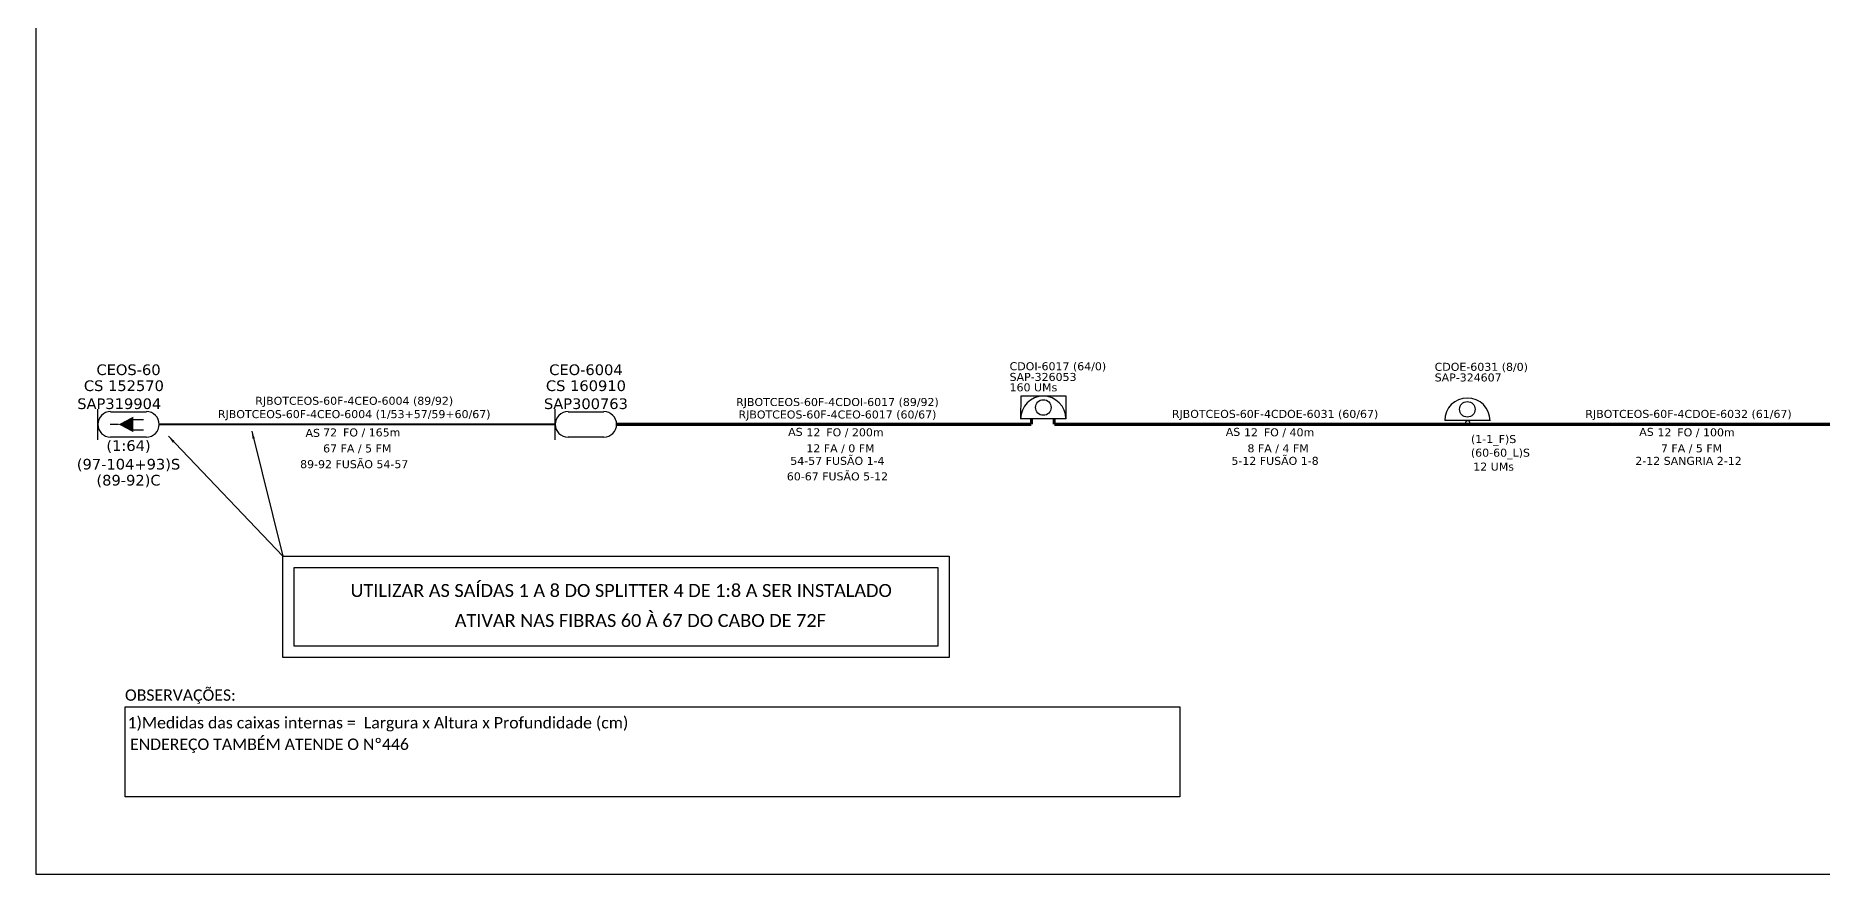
# Model space of a CAD drawing. Extents: x -4 to 1776, y 1 to 595.
# Drawn here: x -3.8 to 467.5, y 1.3 to 222.7 of the extents above; entities that cross this region are included whole.
import ezdxf
from ezdxf.enums import TextEntityAlignment as Align

# ---------------------------------------------------------------- set-up
doc = ezdxf.new("R2010")
doc.units = 0
for name, color, linetype in [('CAP a instalar', 1, 'Continuous'), ('CAP a retirar', 3, 'Continuous'), ('CDO_INTERIOR', 1, 'Continuous'), ('CEO', 1, 'Continuous'), ('CEOS', 1, 'Continuous')]:
    doc.layers.add(name, color=color, linetype=linetype)
doc.layers.add('Texto_Cabos', color=1, linetype='Continuous', lineweight=20)
doc.styles.add('MtXpl_Calibri', font='calibri.ttf')
doc.styles.add('siredit', font='verdana.ttf')
doc.styles.add('WMF-Calibri0', font='calibri.ttf')
doc.linetypes.add('FENCELINE1', pattern='A,0.25,-0.1,[133,ltypeshp.shx,S=0.1,R=0,X=-0.1,Y=0],-0.1,1', length=1.45)
doc.dimstyles.get("Standard").update_dxf_attribs({"dimtxt": 0.18, "dimasz": 0.18, "dimexe": 0.18, "dimexo": 0.0625, "dimgap": 0.09, "dimtad": 0, "dimtih": 1, "dimtoh": 1, "dimdec": 4, "dimzin": 0, "dimdsep": 46, "dimtxsty": 'Standard', "dimcen": 0.09, "dimadec": 0, "dimazin": 0, "dimtfac": 1, "dimtdec": 4, "dimtofl": 0, "dimtmove": 0, "dimatfit": 3, "dimfxl": 0, "dimtolj": 1, "dimtzin": 0, "dimarcsym": 0})

msp = doc.modelspace()

# ---------------------------------------------------------------- linework, layer by layer
for p, q in [((-3.83, 595.26), (-3.83, 1.26)), ((-3.83, 1.26), (837.17, 1.26))]:
    msp.add_line(p, q)
at = {"color": 1}
for points in [[(61.39, 85.24), (237.11, 85.24), (237.11, 58.54), (61.39, 58.54)], [(64.32, 82.3), (234.18, 82.3), (234.18, 61.48), (64.32, 61.48)]]:
    msp.add_lwpolyline(points, close=True, dxfattribs=at)
at = {"color": 0}
msp.add_lwpolyline([(19.73, 45.46), (297.98, 45.46), (297.98, 21.75), (19.73, 21.75)], close=True, dxfattribs=at)
at = {"color": 1}
msp.add_circle((373.94, 120.55), 0.502, dxfattribs=at)
at = {"layer": 'CAP a instalar', "color": 5, "linetype": 'FENCELINE1', "ltscale": 7, "const_width": 0.837}
for points in [[(149.41, 120.05), (149.41, 120.05), (258.85, 120.05)], [(258.85, 121.52), (258.85, 120.05)]]:
    msp.add_lwpolyline(points, dxfattribs=at)
at = {"layer": 'CAP a instalar', "linetype": 'FENCELINE1', "ltscale": 7, "const_width": 0.837}
for points in [[(264.85, 121.52), (264.85, 120.05)], [(264.85, 120.05), (264.85, 120.05), (374.3, 120.05)], [(373.94, 120.05), (373.94, 120.05), (483.38, 120.05)]]:
    msp.add_lwpolyline(points, dxfattribs=at)
at = {"layer": 'CAP a retirar', "color": 5, "linetype": 'Continuous', "const_width": 0.563}
msp.add_lwpolyline([(28.74, 120.05), (28.74, 120.05), (133.22, 120.05)], dxfattribs=at)
at = {"layer": 'CDO_INTERIOR', "color": 5}
for p, q in [((256.01, 127.5), (256, 121.52)), ((267.97, 127.5), (256.01, 127.5)), ((267.97, 121.52), (267.97, 127.5))]:
    msp.add_line(p, q, dxfattribs=at)
msp.add_lwpolyline([(267.97, 121.52), (256, 121.52)], dxfattribs=at)
at = {"layer": 'CDO_INTERIOR'}
msp.add_lwpolyline([(379.83, 121.04), (367.87, 121.04)], dxfattribs=at)
at = {"layer": 'CDO_INTERIOR', "color": 5}
msp.add_circle((261.99, 124.51), 2.06, dxfattribs=at)
at = {"layer": 'CDO_INTERIOR'}
msp.add_circle((373.85, 124.03), 2.06, dxfattribs=at)
at = {"layer": 'CDO_INTERIOR', "color": 5}
msp.add_arc((261.98, 121.52), 5.98, 359.9724, 179.9724, dxfattribs=at)
at = {"layer": 'CDO_INTERIOR'}
msp.add_arc((373.85, 121.04), 5.98, 359.9724, 179.9724, dxfattribs=at)
at = {"layer": 'CEO', "color": 5}
for p, q in [((136.59, 123.41), (146.04, 123.41)), ((146.04, 116.68), (136.59, 116.68))]:
    msp.add_line(p, q, dxfattribs=at)
msp.add_lwpolyline([(133.22, 115.98), (133.22, 124.11)], dxfattribs=at)
for centre, start, end in [((136.59, 120.05), 90, 270), ((146.04, 120.05), 270, 90)]:
    msp.add_arc(centre, 3.37, start, end, dxfattribs=at)
at = {"layer": 'CEOS', "color": 5}
for p, q in [((15.92, 123.41), (25.37, 123.41)), ((25.37, 116.68), (15.92, 116.68))]:
    msp.add_line(p, q, dxfattribs=at)
for points in [[(12.55, 115.98), (12.55, 124.11)], [(18.04, 120.05), (15.77, 120.05)], [(21.76, 121.38), (24.63, 121.38)], [(21.76, 118.58), (24.63, 118.58)]]:
    msp.add_lwpolyline(points, dxfattribs=at)
msp.add_lwpolyline([(18.04, 120.05, 0, 4.16, 0), (21.94, 120.05, 4.16, 4.16, 0)], format="xyseb", dxfattribs=at)
for centre, start, end in [((15.92, 120.05), 90, 270), ((25.37, 120.05), 270, 90)]:
    msp.add_arc(centre, 3.37, start, end, dxfattribs=at)

# ---------------------------------------------------------------- texts
at = {"color": 1, "style": 'WMF-Calibri0'}
for s, p in [('UTILIZAR AS SAÍDAS 1 A 8 DO SPLITTER 4 DE 1:8 A SER INSTALADO ', (79.21, 74.48)), (' ATIVAR NAS FIBRAS 60 À 67 DO CABO DE 72F', (105.51, 66.56))]:
    msp.add_text(s, height=3.4259, dxfattribs=at).set_placement(p)
for s, style, p in [('OBSERVAÇÕES:', 'WMF-Calibri0', (19.71, 47.08)), ('1)Medidas das caixas internas =  Largura x Altura x Profundidade (cm)', 'MtXpl_Calibri', (20.4, 39.78)), ('ENDEREÇO TAMBÉM ATENDE O Nº446', 'MtXpl_Calibri', (21.06, 34.1))]:
    msp.add_text(s, height=3, dxfattribs=dict(style=style)).set_placement(p)
at = {"layer": 'CDO_INTERIOR', "color": 5, "linetype": 'Continuous', "style": 'siredit'}
for s, height, p in [('CDOI-6017 (64/0)', 2.1108, (253.09, 135.41)), ('SAP-326053', 2.111, (253.09, 132.59)), ('160 UMs', 2.111, (253.09, 129.84))]:
    msp.add_text(s, height=height, rotation=359.9724, dxfattribs=at).set_placement(p, align=Align.MIDDLE_LEFT)
at = {"layer": 'CDO_INTERIOR', "color": 1, "linetype": 'Continuous', "style": 'siredit'}
for s, height, p in [('CDOE-6031 (8/0)', 2.1108, (365.23, 135.26)), ('SAP-324607', 2.111, (365.23, 132.45)), ('12 UMs', 2.111, (375.42, 108.91))]:
    msp.add_text(s, height=height, rotation=359.9724, dxfattribs=at).set_placement(p, align=Align.MIDDLE_LEFT)
for s, p in [('(60-60_L)S', (374.79, 111.53)), ('(1-1_F)S', (374.81, 115.13))]:
    msp.add_text(s, height=2.111, rotation=359.9724, dxfattribs=at).set_placement(p)
at = {"layer": 'CEO', "color": 5, "linetype": 'Continuous', "style": 'siredit'}
for s, height, p in [('CEOS-60', 2.814, (20.65, 134.49)), ('CEO-6004', 2.814, (141.32, 134.49)), ('CS 152570  ', 2.8145, (20.65, 130.27)), ('CS 160910', 2.814, (141.32, 130.27)), ('SAP300763', 2.814, (141.32, 125.52))]:
    msp.add_text(s, height=height, dxfattribs=at).set_placement(p, align=Align.MIDDLE_CENTER)
at = {"layer": 'CEO', "color": 7, "linetype": 'Continuous', "style": 'siredit'}
for s, p in [('(1:64)', (20.65, 114.45)), ('(89-92)C', (20.65, 105.32))]:
    msp.add_text(s, height=2.814, dxfattribs=at).set_placement(p, align=Align.MIDDLE_CENTER)
at = {"layer": 'CEO', "color": 1, "linetype": 'Continuous', "style": 'siredit'}
msp.add_text('(97-104+93)S', height=2.8145, dxfattribs=at).set_placement((20.65, 109.55), align=Align.MIDDLE_CENTER)
at = {"layer": 'CEOS', "color": 5, "linetype": 'Continuous', "style": 'siredit'}
msp.add_text('SAP319904    ', height=2.8145, dxfattribs=at).set_placement((20.65, 125.52), align=Align.MIDDLE_CENTER)
at = {"layer": 'Texto_Cabos', "color": 5, "linetype": 'Continuous', "style": 'siredit'}
for p in [(69.25, 117.81), (196.58, 118.08)]:
    msp.add_text('AS', height=2.111, dxfattribs=at).set_placement(p, align=Align.MIDDLE_CENTER)
for s, p in [('72', (75.68, 117.93)), ('12', (203.17, 117.96))]:
    msp.add_text(s, height=2.111, dxfattribs=at).set_placement(p, align=Align.MIDDLE_RIGHT)
at = {"layer": 'Texto_Cabos', "color": 5, "style": 'siredit'}
for p in [(83.08, 117.93), (210.57, 117.96)]:
    msp.add_text('FO /', height=2.111, dxfattribs=at).set_placement(p, align=Align.MIDDLE_RIGHT)
at = {"layer": 'Texto_Cabos', "color": 5, "linetype": 'Continuous', "style": 'siredit'}
for s, p in [('165m', (84.01, 117.93)), ('200m', (211.5, 117.96))]:
    msp.add_text(s, height=2.111, dxfattribs=at).set_placement(p, align=Align.MIDDLE_LEFT)
at = {"layer": 'Texto_Cabos', "linetype": 'Continuous', "style": 'siredit'}
for s, height, p in [('AS', 2.111, (312.03, 118.08)), ('AS', 2.111, (421.11, 118.08)), ('8 FA / 4 FM', 2.1108, (323.92, 113.74)), ('7 FA / 5 FM', 2.1108, (433, 113.74))]:
    msp.add_text(s, height=height, dxfattribs=at).set_placement(p, align=Align.MIDDLE_CENTER)
for p in [(318.61, 117.96), (427.7, 117.96)]:
    msp.add_text('12', height=2.111, dxfattribs=at).set_placement(p, align=Align.MIDDLE_RIGHT)
at = {"layer": 'Texto_Cabos', "style": 'siredit'}
for p in [(326.01, 117.96), (435.09, 117.96)]:
    msp.add_text('FO /', height=2.111, dxfattribs=at).set_placement(p, align=Align.MIDDLE_RIGHT)
at = {"layer": 'Texto_Cabos', "linetype": 'Continuous', "style": 'siredit'}
for s, p in [('40m', (326.95, 117.96)), ('100m', (436.03, 117.96))]:
    msp.add_text(s, height=2.111, dxfattribs=at).set_placement(p, align=Align.MIDDLE_LEFT)
at = {"layer": 'Texto_Cabos', "color": 1, "linetype": 'Continuous', "style": 'siredit'}
for s, p in [('67 FA / 5 FM', (80.98, 113.71)), ('12 FA / 0 FM', (208.47, 113.74))]:
    msp.add_text(s, height=2.1108, dxfattribs=at).set_placement(p, align=Align.MIDDLE_CENTER)
at = {"layer": 'Texto_Cabos', "color": 5, "char_height": 2.1108, "attachment_point": 5, "style": 'siredit'}
for s, insert in [('RJBOTCEOS-60F-4CEO-6004 (89/92)\\P{\\C1;RJBOTCEOS-60F-4CEO-6004 (1/53+57/59+60/67)}', (80.19, 124.24)), ('RJBOTCEOS-60F-4CDOI-6017 (89/92)', (207.67, 125.67)), ('{\\C1;RJBOTCEOS-60F-4CEO-6017 (60/67)}', (207.67, 122.38)), ('89-92 FUSÃO 54-57', (80.19, 109.53)), ('54-57 FUSÃO 1-4', (207.67, 110.41))]:
    msp.add_mtext(s, dxfattribs=dict(at, insert=insert))
at = {"layer": 'Texto_Cabos', "char_height": 2.1108, "attachment_point": 5, "style": 'siredit'}
for s, insert in [('{\\C1;RJBOTCEOS-60F-4CDOE-6031 (60/67)}', (323.12, 122.53)), ('{\\C1;RJBOTCEOS-60F-4CDOE-6032 (61/67)}', (432.2, 122.53)), ('5-12 FUSÃO 1-8', (323.12, 110.41)), ('2-12 SANGRIA 2-12', (432.2, 110.41))]:
    msp.add_mtext(s, dxfattribs=dict(at, insert=insert))
at = {"layer": 'Texto_Cabos', "color": 1, "insert": (207.67, 106.31), "char_height": 2.1108, "attachment_point": 5, "style": 'siredit'}
msp.add_mtext('60-67 FUSÃO 5-12', dxfattribs=at)

# ---------------------------------------------------------------- leaders
at = {"color": 1}
for points, override in [([(53.17, 118.26), (61.39, 85.24)], {"dimasz": 2, "dimzin": 1}), ([(31.17, 116.92), (61.39, 85.24)], {"dimasz": 2, "dimgap": 0.09, "dimtad": 0, "dimzin": 1})]:
    msp.add_leader(points, dimstyle='Standard', override=override, dxfattribs=at)

doc.saveas('drawing.dxf')
